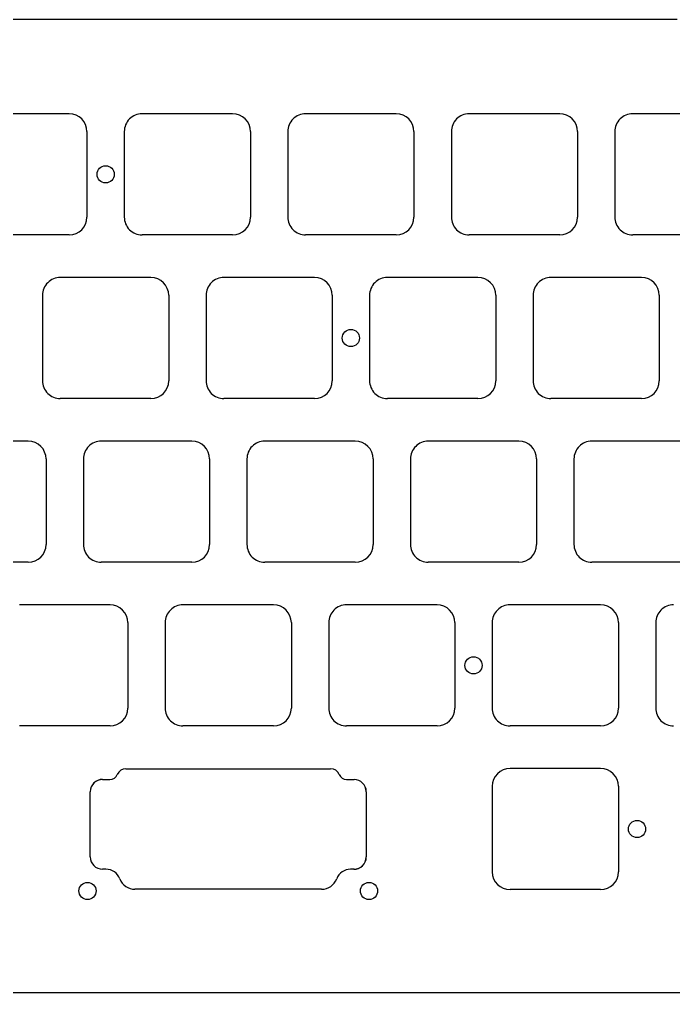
# Model space of a CAD drawing. Header units: millimetres. Extents: x -10 to 277, y -95 to 18.
# Drawn here: x 132.8 to 209, y -95.2 to 18 of the extents above; entities that cross this region are included whole.
import ezdxf

# ---------------------------------------------------------------- set-up
doc = ezdxf.new("R2010")
doc.units = ezdxf.units.MM
doc.header["$MEASUREMENT"] = 0
doc.layers.add('Edge.Cuts', color=53, linetype='CONTINUOUS')

msp = doc.modelspace()

# ---------------------------------------------------------------- linework, layer by layer
at = {"layer": 'Edge.Cuts', "linetype": 'Continuous'}
for p, q in [((209.475, 18.026), (57.225, 18.026)), ((138.625, 7.05), (128.075, 7.05)), ((157.675, 7.05), (147.125, 7.05)), ((176.725, 7.05), (166.175, 7.05)), ((195.775, 7.05), (185.225, 7.05)), ((214.825, 7.05), (204.275, 7.05)), ((140.7, 4.975), (140.7, -4.975)), ((145.05, 4.975), (145.05, -4.975)), ((159.75, 4.975), (159.75, -4.975)), ((164.1, 4.975), (164.1, -4.975)), ((178.8, 4.975), (178.8, -4.975)), ((183.15, 4.975), (183.15, -4.975)), ((197.85, 4.975), (197.85, -4.975)), ((202.2, 4.975), (202.2, -4.975)), ((138.625, -7.05), (128.075, -7.05)), ((157.675, -7.05), (147.125, -7.05)), ((176.725, -7.05), (166.175, -7.05)), ((195.775, -7.05), (185.225, -7.05)), ((214.825, -7.05), (204.275, -7.05)), ((148.15, -12), (137.6, -12)), ((167.2, -12), (156.65, -12)), ((186.25, -12), (175.7, -12)), ((205.3, -12), (194.75, -12)), ((135.525, -14.075), (135.525, -24.025)), ((150.225, -14.075), (150.225, -24.025)), ((154.575, -14.075), (154.575, -24.025)), ((169.275, -14.075), (169.275, -24.025)), ((173.625, -14.075), (173.625, -24.025)), ((188.325, -14.075), (188.325, -24.025)), ((192.675, -14.075), (192.675, -24.025)), ((207.375, -14.075), (207.375, -24.025)), ((148.15, -26.1), (137.6, -26.1)), ((167.2, -26.1), (156.65, -26.1)), ((186.25, -26.1), (175.7, -26.1)), ((205.3, -26.1), (194.75, -26.1)), ((133.8625, -31.05), (123.3125, -31.05)), ((152.9125, -31.05), (142.3625, -31.05)), ((171.9625, -31.05), (161.4125, -31.05)), ((191.0125, -31.05), (180.4625, -31.05)), ((210.0625, -31.05), (199.5125, -31.05)), ((135.9375, -33.125), (135.9375, -43.075)), ((140.2875, -33.125), (140.2875, -43.075)), ((154.9875, -33.125), (154.9875, -43.075)), ((159.3375, -33.125), (159.3375, -43.075)), ((174.0375, -33.125), (174.0375, -43.075)), ((178.3875, -33.125), (178.3875, -43.075)), ((193.0875, -33.125), (193.0875, -43.075)), ((197.4375, -33.125), (197.4375, -43.075)), ((133.8625, -45.15), (123.3125, -45.15)), ((152.9125, -45.15), (142.3625, -45.15)), ((171.9625, -45.15), (161.4125, -45.15)), ((191.0125, -45.15), (180.4625, -45.15)), ((210.0625, -45.15), (199.5125, -45.15)), ((143.3875, -50.1), (132.8375, -50.1)), ((162.4375, -50.1), (151.8875, -50.1)), ((181.4875, -50.1), (170.9375, -50.1)), ((200.5375, -50.1), (189.9875, -50.1)), ((145.4625, -52.175), (145.4625, -62.125)), ((149.8125, -52.175), (149.8125, -62.125)), ((164.5125, -52.175), (164.5125, -62.125)), ((168.8625, -52.175), (168.8625, -62.125)), ((183.5625, -52.175), (183.5625, -62.125)), ((187.9125, -52.175), (187.9125, -62.125)), ((202.6125, -52.175), (202.6125, -62.125)), ((206.9625, -52.175), (206.9625, -62.125)), ((143.3875, -64.2), (132.8375, -64.2)), ((162.4375, -64.2), (151.8875, -64.2)), ((181.4875, -64.2), (170.9375, -64.2)), ((200.5375, -64.2), (189.9875, -64.2)), ((145.23468, -69.1724), (169.08992, -69.1724)), ((145.234875, -69.172411), (145.234875, -69.1724)), ((145.234875, -69.1724), (169.090075, -69.1724)), ((200.5375, -69.15), (189.987499, -69.15)), ((200.5375, -69.15), (189.987499, -69.15)), ((142.51186, -70.42456), (143.37747, -70.42456)), ((142.524012, -70.42456), (143.377575, -70.42456)), ((143.377575, -70.424548), (143.377575, -70.42456)), ((170.94713, -70.42456), (171.81274, -70.42456)), ((170.947275, -70.42456), (171.812875, -70.42456)), ((187.9125, -71.225), (187.9125, -81.175001)), ((187.9125, -71.225), (187.9125, -81.175001)), ((202.6125, -71.225), (202.6125, -81.175)), ((202.6125, -71.225), (202.6125, -81.175)), ((141.08686, -79.45044), (141.08686, -71.84956)), ((141.086985, -79.45044), (141.086985, -71.8497)), ((173.23774, -71.84956), (173.23774, -79.45044)), ((173.237865, -71.84956), (173.237865, -79.4504)), ((142.9159, -80.87544), (142.51186, -80.87544)), ((142.916075, -80.87544), (142.511975, -80.87544)), ((171.81274, -80.87544), (171.4087, -80.87544)), ((171.800958, -80.87544), (171.408825, -80.87544)), ((168.0378, -83.21191), (146.2868, -83.21191)), ((168.037925, -83.21191), (146.287075, -83.21191)), ((200.5375, -83.25), (189.9875, -83.25)), ((200.5375, -83.25), (189.9875, -83.25)), ((52.325, -95.226), (214.375, -95.226))]:
    msp.add_line(p, q, dxfattribs=at)
at = {"layer": 'Edge.Cuts'}
for centre in [(142.875, 0), (171.45, -19.05), (185.7375, -57.15), (204.7875, -76.2), (140.7625, -83.4), (173.5625, -83.4)]:
    msp.add_circle(centre, 1, dxfattribs=at)
for centre, radius, start, end in [((138.624972, 4.974985), 2.075015, 0.00041418, 89.99922686), ((147.124972, 4.974985), 2.074972, 89.99922686, 179.99958581), ((157.674972, 4.974985), 2.075015, 0.00041418, 89.99922686), ((166.174972, 4.974985), 2.074972, 89.99922686, 179.99958581), ((176.724972, 4.974985), 2.075015, 0.00041418, 89.99922686), ((185.224972, 4.974985), 2.074972, 89.99922686, 179.99958581), ((195.774972, 4.974985), 2.075015, 0.00041418, 89.99922686), ((204.274972, 4.974985), 2.074972, 89.99922686, 179.99958581), ((138.624972, -4.975015), 2.075028, 270.00077315, 0.00041418), ((147.124972, -4.975015), 2.074985, 179.99958581, 270.00077315), ((157.674972, -4.975015), 2.075028, 270.00077315, 0.00041418), ((166.174972, -4.975015), 2.074985, 179.99958581, 270.00077315), ((176.724972, -4.975015), 2.075028, 270.00077315, 0.00041418), ((185.224972, -4.975015), 2.074985, 179.99958581, 270.00077315), ((195.774972, -4.975015), 2.075028, 270.00077315, 0.00041418), ((204.274972, -4.975015), 2.074985, 179.99958581, 270.00077315), ((137.599972, -14.075015), 2.074972, 89.99922686, 179.99958581), ((148.149972, -14.075015), 2.075015, 0.00041418, 89.99922686), ((156.649972, -14.075015), 2.074972, 89.99922686, 179.99958581), ((167.199972, -14.075015), 2.075015, 0.00041418, 89.99922686), ((175.699972, -14.075015), 2.074972, 89.99922686, 179.99958581), ((186.249972, -14.075015), 2.075015, 0.00041418, 89.99922686), ((194.749972, -14.075015), 2.074972, 89.99922686, 179.99958581), ((205.299972, -14.075015), 2.075015, 0.00041418, 89.99922686), ((137.599972, -24.025015), 2.074985, 179.99958581, 270.00077315), ((148.149972, -24.025015), 2.075028, 270.00077315, 0.00041418), ((156.649972, -24.025015), 2.074985, 179.99958581, 270.00077315), ((167.199972, -24.025015), 2.075028, 270.00077315, 0.00041418), ((175.699972, -24.025015), 2.074985, 179.99958581, 270.00077315), ((186.249972, -24.025015), 2.075028, 270.00077315, 0.00041418), ((194.749972, -24.025015), 2.074985, 179.99958581, 270.00077315), ((205.299972, -24.025015), 2.075028, 270.00077315, 0.00041418), ((133.862472, -33.125015), 2.075015, 0.00041418, 89.99922686), ((142.362472, -33.125015), 2.074972, 89.99922686, 179.99958581), ((152.912472, -33.125015), 2.075015, 0.00041418, 89.99922686), ((161.412472, -33.125015), 2.074972, 89.99922686, 179.99958581), ((171.962472, -33.125015), 2.075015, 0.00041418, 89.99922686), ((180.462472, -33.125015), 2.074972, 89.99922686, 179.99958581), ((191.012472, -33.125015), 2.075015, 0.00041418, 89.99922686), ((199.512472, -33.125015), 2.074972, 89.99922686, 179.99958581), ((133.862472, -43.075015), 2.075028, 270.00077315, 0.00041418), ((142.362472, -43.075015), 2.074985, 179.99958581, 270.00077315), ((152.912472, -43.075015), 2.075028, 270.00077315, 0.00041418), ((161.412472, -43.075015), 2.074985, 179.99958581, 270.00077315), ((171.962472, -43.075015), 2.075028, 270.00077315, 0.00041418), ((180.462472, -43.075015), 2.074985, 179.99958581, 270.00077315), ((191.012472, -43.075015), 2.075028, 270.00077315, 0.00041418), ((199.512472, -43.075015), 2.074985, 179.99958581, 270.00077315), ((143.387472, -52.175015), 2.075015, 0.00041418, 89.99922686), ((151.887472, -52.175015), 2.074972, 89.99922686, 179.99958581), ((162.437472, -52.175015), 2.075015, 0.00041418, 89.99922686), ((170.937472, -52.175015), 2.074972, 89.99922686, 179.99958581), ((181.487472, -52.175015), 2.075015, 0.00041418, 89.99922686), ((189.987472, -52.175015), 2.074972, 89.99922686, 179.99958581), ((200.537472, -52.175015), 2.075015, 0.00041418, 89.99922686), ((209.037472, -52.175015), 2.074972, 89.99922686, 179.99958581), ((143.387472, -62.125015), 2.075028, 270.00077315, 0.00041418), ((151.887472, -62.125015), 2.074985, 179.99958581, 270.00077315), ((162.437472, -62.125015), 2.075028, 270.00077315, 0.00041418), ((170.937472, -62.125015), 2.074985, 179.99958581, 270.00077315), ((181.487472, -62.125015), 2.075028, 270.00077315, 0.00041418), ((189.987472, -62.125015), 2.074985, 179.99958581, 270.00077315), ((200.537472, -62.125015), 2.075028, 270.00077315, 0.00041418), ((209.037472, -62.125015), 2.074985, 179.99958581, 270.00077315), ((143.37747, -69.49615), 0.928411, 270, 337.97729805), ((143.3776, -69.4962), 0.928388, 269.99845712, 337.98004296), ((145.2347, -70.2474), 1.075006, 90.00106597, 157.97610066), ((145.2348, -70.2474), 1.074983, 89.99600256, 157.97560099), ((169.0899, -70.2474), 1.075, 22.02389934, 89.99893403), ((169.09, -70.2474), 1.075, 22.02339581, 89.99600262), ((170.9471, -69.4961), 0.92846, 202.02625676, 270.00185132), ((170.9473, -69.4961), 0.92846, 202.02454675, 269.99845724), ((189.9875, -71.225), 2.075, 90.00002761, 180), ((189.9875, -71.225), 2.075, 90.00002761, 180), ((200.5375, -71.225), 2.075, 0, 90), ((200.5375, -71.225), 2.075, 0, 90), ((142.51186, -71.84956), 1.425, 90, 180), ((142.5121, -71.8496), 1.425115, 89.52108049, 180.00402043), ((171.81274, -71.84956), 1.425, 0, 90), ((171.8129, -71.8495), 1.42494, 359.99758744, 90.00100523), ((142.51186, -79.45044), 1.425, 180, 270), ((142.512, -79.4504), 1.42504, 180.00160826, 269.99899484), ((171.8127, -79.4504), 1.425165, 269.52789202, 0), ((171.8127, -79.4504), 1.42504, 270.00160826, 359.99839174), ((142.91591, -82.60037), 1.72493, 20.54597615, 90.00033216), ((142.9161, -82.6003), 1.72486, 20.54456057, 90.00083044), ((171.4087, -82.6004), 1.724938, 90, 159.45340178), ((171.4088, -82.6004), 1.724915, 89.99916959, 159.45311033), ((189.9875, -81.175), 2.075, 180.00002761, 270), ((189.9875, -81.175), 2.075, 180.00002761, 270), ((200.5375, -81.175), 2.075, 270, 0), ((200.5375, -81.175), 2.075, 270, 0), ((146.28681, -81.33696), 1.87495, 200.54592343, 269.99969441), ((146.287, -81.3369), 1.87501, 200.54694304, 270.00229182), ((168.0378, -81.337), 1.874943, 270, 339.45493501), ((168.0378, -81.3368), 1.87513, 270.00381945, 339.45055299)]:
    msp.add_arc(centre, radius, start, end, dxfattribs=at)

doc.saveas('drawing.dxf')
